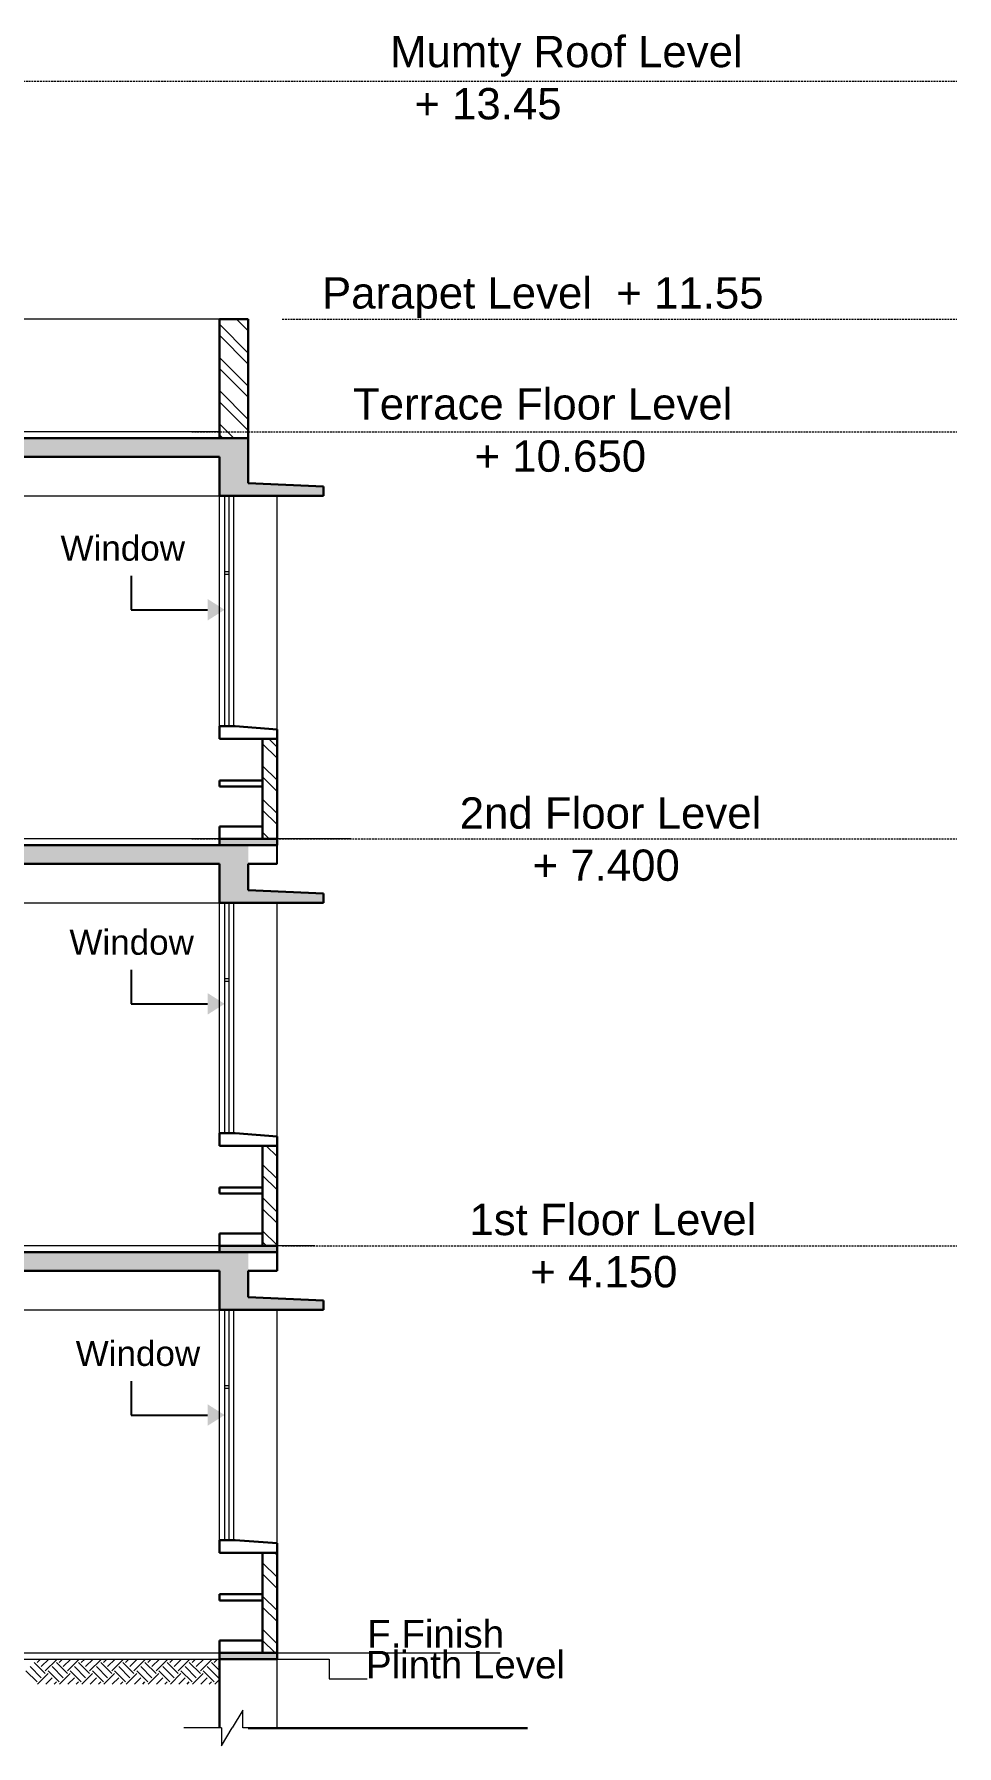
# Model space of a CAD drawing. Header units: metres. Extents: x 1545540 to 2027037, y 435419 to 693806.
# Drawn here: x 1877190 to 1884552, y 509562 to 523229 of the extents above; entities that cross this region are included whole.
import ezdxf

# ---------------------------------------------------------------- set-up
doc = ezdxf.new("R2010")
doc.units = ezdxf.units.M
doc.header["$LTSCALE"] = 1000
doc.linetypes.add('DASHED', pattern=[0.75, 0.5, -0.25])
for name, color, linetype, lineweight in [('Aluminium frame', 132, 'Continuous', 25), ('coloum hatch', 254, 'Continuous', 9), ('dim.1', 6, 'Continuous', 18), ('elevation', 1, 'Continuous', 13), ('FLOOR FINISH', 10, 'Continuous', 15), ('G.L', 7, 'Continuous', 30), ('Hatch', 8, 'Continuous', 13), ('plinth', 7, 'DASHED', 20), ('Pool', 140, 'Continuous', 15), ('STAIRS D', 20, 'Continuous', 30), ('Wall', 7, 'Continuous', 30), ('wall l', 7, 'Continuous', 20), ('Window-Wall', 7, 'Continuous', 18)]:
    doc.layers.add(name, color=color, linetype=linetype, lineweight=lineweight)
doc.layers.add('text', color=7, linetype='Continuous')
doc.styles.add('L120', font='simplex.shx', dxfattribs={"height": 1})
doc.styles.add('style1', font='')
doc.styles.get('style1').set_extended_font_data('Century Gothic')

# ---------------------------------------------------------------- blocks, each defined once
blk = doc.blocks.new('gjghj')
at = {"layer": 'wall l', "ltscale": 0.05}
for p, q in [((5060.719, -64.222), (5060.719, -64.081)), ((5060.719, -64.081), (5060.804, -64.222)), ((5060.419, -64.222), (5060.719, -64.222)), ((5060.89, -64.364), (5060.804, -64.222)), ((5060.89, -64.222), (5061.19, -64.222)), ((5060.89, -64.222), (5060.89, -64.364))]:
    blk.add_line(p, q, dxfattribs=at)

msp = doc.modelspace()

# ---------------------------------------------------------------- hatches: boundary and pattern name
at = {"layer": 'Hatch', "ltscale": 0.05}
h = msp.add_hatch(dxfattribs=at)
h.set_pattern_fill('ANSI32', color=256, scale=500, style=0)
h.set_pattern_definition([(135, (6085007.53, 570207.04), (132.5825214, 132.5825214), []), (135, (6084919.14, 570207.04), (132.5825214, 132.5825214), [])])
h.paths.add_polyline_path([(1878897.5599, 520003.275), (1878667.5599, 520003.275), (1878667.5599, 520953.275), (1878897.5599, 520953.275)])
h.paths.add_polyline_path([(1879012.5599, 517603.275), (1879127.5599, 517603.275), (1879127.5599, 516803.5534), (1879012.5599, 516803.5534)])
h.paths.add_polyline_path([(1879127.5599, 513553.8318), (1879012.5599, 513553.8318), (1879012.5599, 514353.5534), (1879127.5599, 514353.5534)])
h.paths.add_polyline_path([(1879127.5599, 510304.1102), (1879012.5599, 510304.1102), (1879012.5599, 511103.8318), (1879127.5599, 511103.8318)])
at = {"layer": 'Hatch'}
h = msp.add_hatch(dxfattribs=at)
h.set_pattern_fill('AR-CONC', color=256, scale=0.9, style=0)
h.set_pattern_definition([(50, (-118770.04, -103904.68), (163.966202, -14.345177), [17.145, -188.595]), (355, (-118770.04, -103904.68), (-31.719079, 171.951161), [13.716, -150.876526]), (100.451445, (-118756.37, -103905.87), (132.247122, 157.605977), [14.571008, -160.28122]), (46.1842, (-118770.04, -103858.96), (243.971137, -37.838095), [25.7175, -282.8925]), (96.635558, (-118749.7, -103862.1), (213.66372, 222.683512), [21.85652, -240.422047]), (351.184151, (-118770.04, -103858.96), (213.66372, 222.683512), [20.57397, -226.31376]), (21, (-118747.18, -103870.39), (136.452952, -92.038678), [17.145, -188.595]), (326, (-118747.18, -103870.39), (55.621826, 165.76917), [13.716, -150.876]), (71.451445, (-118735.8, -103878.06), (192.074777, 73.730492), [14.571008, -160.280944]), (37.5, (-118770.04, -103904.675), (2.779743, 76.099535), [0, -149.0472, 0, -153.162, 0, -151.4475]), (7.5, (-118770.04, -103904.675), (60.1376963, 90.1625173), [0, -87.3252, 0, -145.6182, 0, -57.7215]), (327.5, (-118821.016, -103904.675), (122.0315357, -5.1558696), [0, -57.15, 0, -178.308, 0, -236.601]), (317.5, (-118843.88, -103904.68), (133.316263, 22.883842), [0, -74.295, 0, -118.4148, 0, -168.021])])
h.paths.add_polyline_path([(1878667.5599, 519854.1102), (1878667.5599, 519543.275), (1878897.5599, 519543.275), (1878897.5599, 519543.2749), (1879497.5599, 519543.2749), (1879497.5599, 519618.2749), (1878897.5599, 519643.2749), (1878897.5599, 520004.1102), (1872667.5599, 520004.1102), (1872667.5599, 519854.1102)])
h = msp.add_hatch(dxfattribs=at)
h.set_pattern_fill('AR-CONC', color=256, scale=0.9, style=0)
h.set_pattern_definition([(50, (-118770.04, -107154.68), (163.966202, -14.345177), [17.145, -188.595]), (355, (-118770.04, -107154.68), (-31.719079, 171.951161), [13.716, -150.876526]), (100.451445, (-118756.37, -107155.87), (132.247122, 157.605977), [14.571008, -160.28122]), (46.1842, (-118770.04, -107108.96), (243.971137, -37.838095), [25.7175, -282.8925]), (96.635558, (-118749.7, -107112.1), (213.66372, 222.683512), [21.85652, -240.422047]), (351.184151, (-118770.04, -107108.96), (213.66372, 222.683512), [20.57397, -226.31376]), (21, (-118747.18, -107120.39), (136.452952, -92.038678), [17.145, -188.595]), (326, (-118747.18, -107120.39), (55.621826, 165.76917), [13.716, -150.876]), (71.451445, (-118735.8, -107128.06), (192.074777, 73.730492), [14.571008, -160.280944]), (37.5, (-118770.04, -107154.675), (2.779743, 76.099535), [0, -149.0472, 0, -153.162, 0, -151.4475]), (7.5, (-118770.04, -107154.675), (60.1376963, 90.1625173), [0, -87.3252, 0, -145.6182, 0, -57.7215]), (327.5, (-118821.016, -107154.675), (122.0315357, -5.1558696), [0, -57.15, 0, -178.308, 0, -236.601]), (317.5, (-118843.88, -107154.68), (133.316263, 22.883842), [0, -74.295, 0, -118.4148, 0, -168.021])])
h.paths.add_polyline_path([(1878667.5599, 516604.1102), (1878667.5599, 516293.275), (1878897.5599, 516293.275), (1878897.5599, 516293.2749), (1879497.5599, 516293.2749), (1879497.5599, 516368.2749), (1878897.5599, 516393.2749), (1878897.5599, 516754.1102), (1872667.5599, 516754.1102), (1872667.5599, 516604.1102)])
h = msp.add_hatch(dxfattribs=at)
h.set_pattern_fill('AR-CONC', color=256, scale=0.9, style=0)
h.set_pattern_definition([(50, (-118770.04, -110404.68), (163.966202, -14.345177), [17.145, -188.595]), (355, (-118770.04, -110404.68), (-31.719079, 171.951161), [13.716, -150.876526]), (100.451445, (-118756.37, -110405.87), (132.247122, 157.605977), [14.571008, -160.28122]), (46.1842, (-118770.04, -110358.96), (243.971137, -37.838095), [25.7175, -282.8925]), (96.635558, (-118749.7, -110362.1), (213.66372, 222.683512), [21.85652, -240.422047]), (351.184151, (-118770.04, -110358.96), (213.66372, 222.683512), [20.57397, -226.31376]), (21, (-118747.18, -110370.39), (136.452952, -92.038678), [17.145, -188.595]), (326, (-118747.18, -110370.39), (55.621826, 165.76917), [13.716, -150.876]), (71.451445, (-118735.8, -110378.06), (192.074777, 73.730492), [14.571008, -160.280944]), (37.5, (-118770.04, -110404.675), (2.779743, 76.099535), [0, -149.0472, 0, -153.162, 0, -151.4475]), (7.5, (-118770.04, -110404.675), (60.1376963, 90.1625173), [0, -87.3252, 0, -145.6182, 0, -57.7215]), (327.5, (-118821.016, -110404.675), (122.0315357, -5.1558696), [0, -57.15, 0, -178.308, 0, -236.601]), (317.5, (-118843.88, -110404.68), (133.316263, 22.883842), [0, -74.295, 0, -118.4148, 0, -168.021])])
h.paths.add_polyline_path([(1878667.5599, 513354.1102), (1878667.5599, 513043.275), (1878897.5599, 513043.275), (1878897.5599, 513043.2749), (1879497.5599, 513043.2749), (1879497.5599, 513118.2749), (1878897.5599, 513143.2749), (1878897.5599, 513504.1102), (1872667.5599, 513504.1102), (1872667.5599, 513354.1102)])
at = {"layer": 'text'}
for points in [[(1878709.2524, 518633.3272), (1878573.9634, 518719.0776), (1878573.9634, 518547.5768)], [(1878709.2524, 515486.5535), (1878573.9634, 515572.3039), (1878573.9634, 515400.803)], [(1878709.2524, 512203.2318), (1878573.9634, 512288.9822), (1878573.9634, 512117.4813)]]:
    msp.add_hatch(color=256, dxfattribs=at).paths.add_polyline_path(points)
at = {"layer": 'Wall', "ltscale": 0.05}
for points in [[(1878667.5599, 516753.5534), (1878667.5599, 516803.5534), (1879127.5599, 516803.5534), (1879127.5599, 516753.5534)], [(1878667.5599, 513503.8318), (1878667.5599, 513553.8318), (1879127.5599, 513553.8318), (1879127.5599, 513503.8318)], [(1878667.5599, 510254.1102), (1878667.5599, 510304.1102), (1879127.5599, 510304.1102), (1879127.5599, 510254.1102)]]:
    msp.add_hatch(color=256, dxfattribs=at).paths.add_polyline_path(points)

# ---------------------------------------------------------------- linework, layer by layer
at = {"layer": 'Aluminium frame', "ltscale": 50}
for p, q in [((1879127.5599, 516753.5534), (1878897.5599, 516753.5534)), ((1879127.5599, 516603.5534), (1879127.5599, 516753.5534))]:
    msp.add_line(p, q, dxfattribs=at)
at = {"layer": 'coloum hatch', "ltscale": 0.05}
for p, q in [((1879127.5599, 516753.5534), (1879127.5599, 519543.2749)), ((1879127.5599, 513503.8318), (1879127.5599, 516293.5534)), ((1879127.5599, 509703.7387), (1879127.5599, 513043.8318))]:
    msp.add_line(p, q, dxfattribs=at)
at = {"layer": 'dim.1', "ltscale": 0.05}
for p, q in [((1879127.5599, 510304.1102), (1880907.9207, 510304.1102)), ((1879127.5599, 510254.1102), (1879542.4607, 510254.1102)), ((1879542.4607, 510254.1102), (1879542.4607, 510095.9738)), ((1879542.4607, 510095.9738), (1879846.0224, 510095.9738))]:
    msp.add_line(p, q, dxfattribs=at)
at = {"layer": 'elevation', "ltscale": 0.05}
msp.add_line((1872667.5599, 519543.275), (1878667.5599, 519543.275), dxfattribs=at)
at = {"layer": 'elevation'}
for p, q in [((1872667.5599, 516293.8318), (1878667.5599, 516293.8318)), ((1872667.5599, 513043.8318), (1878667.5599, 513043.8318))]:
    msp.add_line(p, q, dxfattribs=at)
at = {"layer": 'FLOOR FINISH', "ltscale": 0.05}
msp.add_line((1872667.5599, 510304.1102), (1878667.5599, 510304.1102), dxfattribs=at)
at = {"layer": 'FLOOR FINISH'}
for points in [[(1878667.5599, 520054.1102), (1867707.1355, 520054.1102)], [(1879718.95, 516804.1102), (1868207.1355, 516804.1102)], [(1879428.9199, 513554.1102), (1868257.1355, 513554.1102), (1868257.1355, 513701.8375), (1867957.1355, 513701.8375), (1867957.1355, 513849.5647), (1867657.1355, 513849.5647), (1867657.1355, 513997.292), (1867357.1355, 513997.292), (1867357.1355, 514145.0193), (1867057.1355, 514145.0193)]]:
    msp.add_lwpolyline(points, dxfattribs=at)
at = {"layer": 'G.L', "ltscale": 0.05}
msp.add_line((1881127.5599, 509704.1102), (1878897.5599, 509704.1102), dxfattribs=at)
at = {"layer": 'plinth', "ltscale": 0.03}
for p, q in [((1872667.5599, 522854.4563), (1884552.4106, 522854.4563)), ((1879167.5599, 520954.1102), (1884552.4106, 520954.1102)), ((1878446.5329, 520054.1102), (1884552.4106, 520054.1102)), ((1878446.5329, 516804.1102), (1884552.4106, 516804.1102)), ((1879167.5599, 513554.1102), (1884552.4106, 513554.1102))]:
    msp.add_line(p, q, dxfattribs=at)
at = {"layer": 'Pool', "ltscale": 0.05}
for p, q in [((1878711.2893, 517703.275), (1878711.2893, 519543.275)), ((1878744.5436, 517703.275), (1878744.5436, 519543.275)), ((1878711.2893, 518938.275), (1878744.5436, 518938.275)), ((1878711.2893, 518918.275), (1878744.5436, 518918.275)), ((1878711.2893, 514453.5534), (1878711.2893, 516293.5534)), ((1878744.5436, 514453.5534), (1878744.5436, 516293.5534)), ((1878711.2893, 515688.5534), (1878744.5436, 515688.5534)), ((1878711.2893, 515668.5534), (1878744.5436, 515668.5534)), ((1878711.2893, 511203.8318), (1878711.2893, 513043.8318)), ((1878744.5436, 511203.8318), (1878744.5436, 513043.8318)), ((1878711.2893, 512438.8318), (1878744.5436, 512438.8318)), ((1878711.2893, 512418.8318), (1878744.5436, 512418.8318))]:
    msp.add_line(p, q, dxfattribs=at)
at = {"layer": 'STAIRS D', "ltscale": 0.05}
for p, q in [((1878897.5599, 520004.1102), (1867207.1355, 520004.1102)), ((1878897.5599, 519643.2749), (1878897.5599, 520004.1102)), ((1872667.5599, 519854.1102), (1878667.5599, 519854.1102)), ((1878667.5599, 519854.1102), (1878667.5599, 519543.275)), ((1879497.5599, 519618.2749), (1878897.5599, 519643.2749)), ((1879497.5599, 519543.2749), (1879497.5599, 519618.2749)), ((1878667.5599, 519543.275), (1878897.5599, 519543.275)), ((1878897.5599, 519543.275), (1878897.5599, 519543.2749)), ((1878897.5599, 519543.2749), (1879497.5599, 519543.2749)), ((1878897.5599, 516754.1102), (1868207.1355, 516754.1102)), ((1878897.5599, 516753.5534), (1878897.5599, 516754.1102)), ((1872667.5599, 516604.1102), (1878667.5599, 516604.1102)), ((1878667.5599, 516293.5534), (1878667.5599, 516604.1102)), ((1878897.5599, 516393.5534), (1878897.5599, 516603.5534)), ((1878897.5599, 516603.5534), (1879127.5599, 516603.5534)), ((1879497.5599, 516368.5534), (1878897.5599, 516393.5534)), ((1879497.5599, 516293.5534), (1879497.5599, 516368.5534)), ((1878667.5599, 516293.5534), (1878897.5599, 516293.5534)), ((1878897.5599, 516293.5534), (1879497.5599, 516293.5534)), ((1879127.5599, 513504.1102), (1868207.1355, 513504.1102)), ((1879127.5599, 513353.8318), (1879127.5599, 513504.1102)), ((1872667.5599, 513354.1102), (1878667.5599, 513354.1102)), ((1878667.5599, 513043.8318), (1878667.5599, 513354.1102)), ((1878897.5599, 513143.8318), (1878897.5599, 513353.8318)), ((1878897.5599, 513353.8318), (1879127.56, 513353.8318)), ((1878667.5599, 513043.8318), (1878897.5599, 513043.8318)), ((1879497.5599, 513118.8318), (1878897.5599, 513143.8318)), ((1878897.5599, 513043.8318), (1879497.5599, 513043.8318)), ((1879497.5599, 513043.8318), (1879497.5599, 513118.8318))]:
    msp.add_line(p, q, dxfattribs=at)
at = {"layer": 'text'}
for p, q in [((1877962.2111, 518905.0591), (1877962.2111, 518633.3272)), ((1877962.2111, 518633.3272), (1878573.9634, 518633.3272)), ((1877962.2111, 515758.2854), (1877962.2111, 515486.5535)), ((1877962.2111, 515486.5535), (1878573.9634, 515486.5535)), ((1877962.2111, 512474.9637), (1877962.2111, 512203.2318)), ((1877962.2111, 512203.2318), (1878573.9634, 512203.2318))]:
    msp.add_line(p, q, dxfattribs=at)
at = {"layer": 'Wall', "ltscale": 0.05}
for p, q in [((1878897.5599, 520954.1102), (1878667.5599, 520954.1102)), ((1878667.5599, 520004.1102), (1878667.5599, 520954.1102)), ((1878897.5599, 520004.1102), (1878897.5599, 520954.1102)), ((1878794.5599, 517703.275), (1878667.5599, 517703.275)), ((1878667.5599, 517603.275), (1878667.5599, 517703.275)), ((1879127.5599, 517678.275), (1878794.5599, 517703.275)), ((1879127.5599, 517603.275), (1878667.5599, 517603.275)), ((1879012.5599, 517603.275), (1879012.5599, 516803.5534)), ((1879127.5599, 517603.275), (1879127.5599, 517678.275)), ((1879127.5599, 516753.5534), (1879127.5599, 517603.275)), ((1879012.5599, 517271.0534), (1878667.5599, 517271.0534)), ((1878667.5599, 517271.0534), (1878667.5599, 517221.0534)), ((1879012.5599, 517221.0534), (1878667.5599, 517221.0534)), ((1878667.5599, 516753.5534), (1878667.5599, 516903.5534)), ((1878667.5599, 516903.5534), (1879012.5599, 516903.5534)), ((1878667.5599, 516803.5534), (1879047.5599, 516803.5534)), ((1879127.5599, 516753.5534), (1878667.5599, 516753.5534)), ((1878794.5599, 514453.5534), (1878667.5599, 514453.5534)), ((1878667.5599, 514353.5534), (1878667.5599, 514453.5534)), ((1879127.5599, 514428.5534), (1878794.5599, 514453.5534)), ((1879127.5599, 514353.5534), (1879127.5599, 514428.5534)), ((1879127.5599, 514353.5534), (1878667.5599, 514353.5534)), ((1879012.5599, 514353.5534), (1879012.5599, 513553.8318)), ((1879127.5599, 513503.8318), (1879127.5599, 514353.5534)), ((1879012.5599, 514021.3318), (1878667.5599, 514021.3318)), ((1878667.5599, 514021.3318), (1878667.5599, 513971.3318)), ((1879012.5599, 513971.3318), (1878667.5599, 513971.3318)), ((1878667.5599, 513503.8318), (1878667.5599, 513653.8318)), ((1878667.5599, 513653.8318), (1879012.5599, 513653.8318)), ((1878667.5599, 513553.8318), (1879047.5599, 513553.8318)), ((1879127.5599, 513503.8318), (1878667.5599, 513503.8318)), ((1878667.5599, 511103.8318), (1878667.5599, 511203.8318)), ((1878794.5599, 511203.8318), (1878667.5599, 511203.8318)), ((1878667.5599, 511103.8318), (1878667.5599, 511203.8318)), ((1879127.5599, 511178.8318), (1878794.5599, 511203.8318)), ((1879127.5599, 511103.8318), (1879127.5599, 511178.8318)), ((1879127.5599, 511103.8318), (1878667.5599, 511103.8318)), ((1879012.5599, 511103.8318), (1879012.5599, 510304.1102)), ((1879127.5599, 510254.1102), (1879127.5599, 511103.8318)), ((1879012.5599, 510771.6102), (1878667.5599, 510771.6102)), ((1878667.5599, 510771.6102), (1878667.5599, 510721.6102)), ((1879012.5599, 510721.6102), (1878667.5599, 510721.6102)), ((1878667.5599, 510254.1102), (1878667.5599, 510404.1102)), ((1878667.5599, 510404.1102), (1879012.5599, 510404.1102)), ((1878667.5599, 510304.1102), (1879047.5599, 510304.1102)), ((1878667.5599, 509704.1102), (1878667.5599, 510254.1102)), ((1879127.5599, 510254.1102), (1878667.5599, 510254.1102))]:
    msp.add_line(p, q, dxfattribs=at)
for points in [[(1878667.5599, 516803.5534), (1879127.5599, 516803.5534), (1879127.5599, 516753.5534), (1878667.5599, 516753.5534)], [(1878667.5599, 513553.8318), (1879127.5599, 513553.8318), (1879127.5599, 513503.8318), (1878667.5599, 513503.8318)], [(1878667.5599, 510304.1102), (1879127.5599, 510304.1102), (1879127.5599, 510254.1102), (1878667.5599, 510254.1102)]]:
    msp.add_lwpolyline(points, close=True, dxfattribs=at)
at = {"layer": 'wall l', "ltscale": 0.05}
for p, q in [((1878667.5599, 517703.275), (1878667.5599, 519543.275)), ((1878782.5599, 517703.275), (1878782.5599, 519543.275)), ((1878667.5599, 514453.5534), (1878667.5599, 516293.5534)), ((1878782.5599, 514453.5534), (1878782.5599, 516293.5534)), ((1878667.5599, 511203.8318), (1878667.5599, 513043.8318)), ((1878782.5599, 511203.8318), (1878782.5599, 513043.8318)), ((1872667.5599, 510254.1102), (1878667.5599, 510254.1102)), ((1877245.208, 510105.5859), (1877156.8196, 510193.9742)), ((1877278.3536, 510138.7315), (1877189.9652, 510227.1198)), ((1877212.0623, 510249.2169), (1877207.1691, 510254.1102)), ((1877212.0623, 510227.1198), (1877239.0527, 510254.1102)), ((1877245.208, 510193.9742), (1877305.3439, 510254.1102)), ((1877278.3536, 510160.8286), (1877366.7419, 510249.2169)), ((1877421.9847, 510105.5859), (1877333.5963, 510193.9742)), ((1877455.1303, 510138.7315), (1877366.7419, 510227.1198)), ((1877388.839, 510249.2169), (1877383.9458, 510254.1102)), ((1877388.839, 510227.1198), (1877415.8294, 510254.1102)), ((1877421.9847, 510193.9742), (1877482.1206, 510254.1102)), ((1877455.1303, 510160.8286), (1877543.5186, 510249.2169)), ((1877598.7614, 510105.5859), (1877510.373, 510193.9742)), ((1877631.907, 510138.7315), (1877543.5186, 510227.1198)), ((1877565.6157, 510249.2169), (1877560.7224, 510254.1102)), ((1877565.6157, 510227.1198), (1877592.6061, 510254.1102)), ((1877598.7614, 510193.9742), (1877658.8973, 510254.1102)), ((1877631.907, 510160.8286), (1877720.2953, 510249.2169)), ((1877775.538, 510105.5859), (1877687.1497, 510193.9742)), ((1877808.6837, 510138.7315), (1877720.2953, 510227.1198)), ((1877742.3924, 510249.2169), (1877737.4991, 510254.1102)), ((1877742.3924, 510227.1198), (1877769.3828, 510254.1102)), ((1877775.538, 510193.9742), (1877835.674, 510254.1102)), ((1877808.6837, 510160.8286), (1877897.072, 510249.2169)), ((1877952.3147, 510105.5859), (1877863.9264, 510193.9742)), ((1877985.4604, 510138.7315), (1877897.072, 510227.1198)), ((1877919.1691, 510249.2169), (1877914.2758, 510254.1102)), ((1877919.1691, 510227.1198), (1877946.1595, 510254.1102)), ((1877952.3147, 510193.9742), (1878012.4507, 510254.1102)), ((1877985.4604, 510160.8286), (1878073.8487, 510249.2169)), ((1878129.0914, 510105.5859), (1878040.7031, 510193.9742)), ((1878162.2371, 510138.7315), (1878073.8487, 510227.1198)), ((1878095.9458, 510249.2169), (1878091.0525, 510254.1102)), ((1878095.9458, 510227.1198), (1878122.9362, 510254.1102)), ((1878129.0914, 510193.9742), (1878189.2274, 510254.1102)), ((1878162.2371, 510160.8286), (1878250.6254, 510249.2169)), ((1878305.8681, 510105.5859), (1878217.4798, 510193.9742)), ((1878339.0138, 510138.7315), (1878250.6254, 510227.1198)), ((1878272.7225, 510249.2169), (1878267.8292, 510254.1102)), ((1878272.7225, 510227.1198), (1878299.7129, 510254.1102)), ((1878305.8681, 510193.9742), (1878366.0041, 510254.1102)), ((1878339.0138, 510160.8286), (1878427.4021, 510249.2169)), ((1878482.6448, 510105.5859), (1878394.2565, 510193.9742)), ((1878515.7905, 510138.7315), (1878427.4021, 510227.1198)), ((1878449.4992, 510249.2169), (1878444.6059, 510254.1102)), ((1878449.4992, 510227.1198), (1878476.4896, 510254.1102)), ((1878482.6448, 510193.9742), (1878542.7808, 510254.1102)), ((1878515.7905, 510160.8286), (1878604.1788, 510249.2169)), ((1878659.4215, 510105.5859), (1878571.0332, 510193.9742)), ((1878667.5599, 510163.7387), (1878604.1788, 510227.1198)), ((1878626.2759, 510249.2169), (1878621.3826, 510254.1102)), ((1878626.2759, 510227.1198), (1878653.2663, 510254.1102)), ((1878659.4215, 510193.9742), (1878667.5599, 510202.1126)), ((1877212.0623, 510072.4402), (1877123.674, 510160.8286)), ((1877215.8294, 510054.1102), (1877300.4507, 510138.7315)), ((1877282.1206, 510054.1102), (1877333.5963, 510105.5859)), ((1877388.839, 510072.4402), (1877300.4507, 510160.8286)), ((1877348.4119, 510054.1102), (1877366.7419, 510072.4402)), ((1877392.6061, 510054.1102), (1877477.2274, 510138.7315)), ((1877458.8973, 510054.1102), (1877510.373, 510105.5859)), ((1877565.6157, 510072.4402), (1877477.2274, 510160.8286)), ((1877525.1886, 510054.1102), (1877543.5186, 510072.4402)), ((1877569.3828, 510054.1102), (1877654.0041, 510138.7315)), ((1877635.674, 510054.1102), (1877687.1497, 510105.5859)), ((1877742.3924, 510072.4402), (1877654.0041, 510160.8286)), ((1877701.9653, 510054.1102), (1877720.2953, 510072.4402)), ((1877746.1595, 510054.1102), (1877830.7808, 510138.7315)), ((1877812.4507, 510054.1102), (1877863.9264, 510105.5859)), ((1877919.1691, 510072.4402), (1877830.7808, 510160.8286)), ((1877878.742, 510054.1102), (1877897.072, 510072.4402)), ((1877922.9362, 510054.1102), (1878007.5575, 510138.7315)), ((1877989.2274, 510054.1102), (1878040.7031, 510105.5859)), ((1878095.9458, 510072.4402), (1878007.5575, 510160.8286)), ((1878055.5187, 510054.1102), (1878073.8487, 510072.4402)), ((1878099.7129, 510054.1102), (1878184.3342, 510138.7315)), ((1878166.0041, 510054.1102), (1878217.4798, 510105.5859)), ((1878272.7225, 510072.4402), (1878184.3342, 510160.8286)), ((1878232.2954, 510054.1102), (1878250.6254, 510072.4402)), ((1878276.4896, 510054.1102), (1878361.1108, 510138.7315)), ((1878342.7808, 510054.1102), (1878394.2565, 510105.5859)), ((1878449.4992, 510072.4402), (1878361.1108, 510160.8286)), ((1878409.0721, 510054.1102), (1878427.4021, 510072.4402)), ((1878453.2663, 510054.1102), (1878537.8875, 510138.7315)), ((1878519.5575, 510054.1102), (1878571.0332, 510105.5859)), ((1878626.2759, 510072.4402), (1878537.8875, 510160.8286)), ((1878585.8488, 510054.1102), (1878604.1788, 510072.4402)), ((1878630.0429, 510054.1102), (1878667.5599, 510091.6272))]:
    msp.add_line(p, q, dxfattribs=at)
at = {"layer": 'Window-Wall'}
msp.add_line((1878667.5599, 520954.1102), (1872667.5599, 520954.1102), dxfattribs=at)

# ---------------------------------------------------------------- block references
at = {"layer": 'Wall', "xscale": -999.9999998279076, "yscale": 999.9999998279076, "zscale": 999.9999998279076}
msp.add_blockref('gjghj', (6939573.7499, 573926.5098), dxfattribs=at)

# ---------------------------------------------------------------- texts
at = {"layer": 'text', "width": 26669.839272, "attachment_point": 1, "style": 'style1'}
for s, insert, char_height in [('{\\fArial|b0|i0|c0|p34;Mumty Roof Level         \\P  + 13.45}', (1880029.74, 523215.5711), 250), ('{\\fArial|b0|i0|c0|p34;Parapet Level  + 11.55}', (1879486.6571, 521288.6603), 250), ('{\\fArial|b0|i0|c0|p34;Terrace Floor Level   \\P          + 10.650 }', (1879733.977, 520402.1254), 250), ('{\\fArial|b0|i0|c0|p34;Window}', (1877399.6255, 519225.4262), 200), ('{\\fArial|b0|i0|c0|p34;2nd Floor Level  \\P      + 7.400 }', (1880585.3761, 517135.5516), 250), ('{\\fArial|b0|i0|c0|p34;Window}', (1877470.7087, 516078.6525), 200), ('{\\fArial|b0|i0|c0|p34;1st Floor Level   \\P     + 4.150}', (1880663.1231, 513889.6918), 250), ('{\\fArial|b0|i0|c0|p34;Window}', (1877520.6758, 512795.3308), 200), ('{\\fArial|b0|i0|c0|p34;\\H0.62857x;Plinth Level\\H1.5909x;  }', (1879837.3622, 510319.8198), 350)]:
    msp.add_mtext(s, dxfattribs=dict(at, insert=insert, char_height=char_height))
at = {"layer": 'text', "insert": (1877954.3824, 510566.1326), "char_height": 220, "width": 4832.064043, "attachment_point": 1, "rotation": 0.00000001, "style": 'L120'}
msp.add_mtext('\\pi1892.6;{\\fArial|b0|i0|c0|p34;F.Finish}', dxfattribs=at)

doc.saveas('drawing.dxf')
